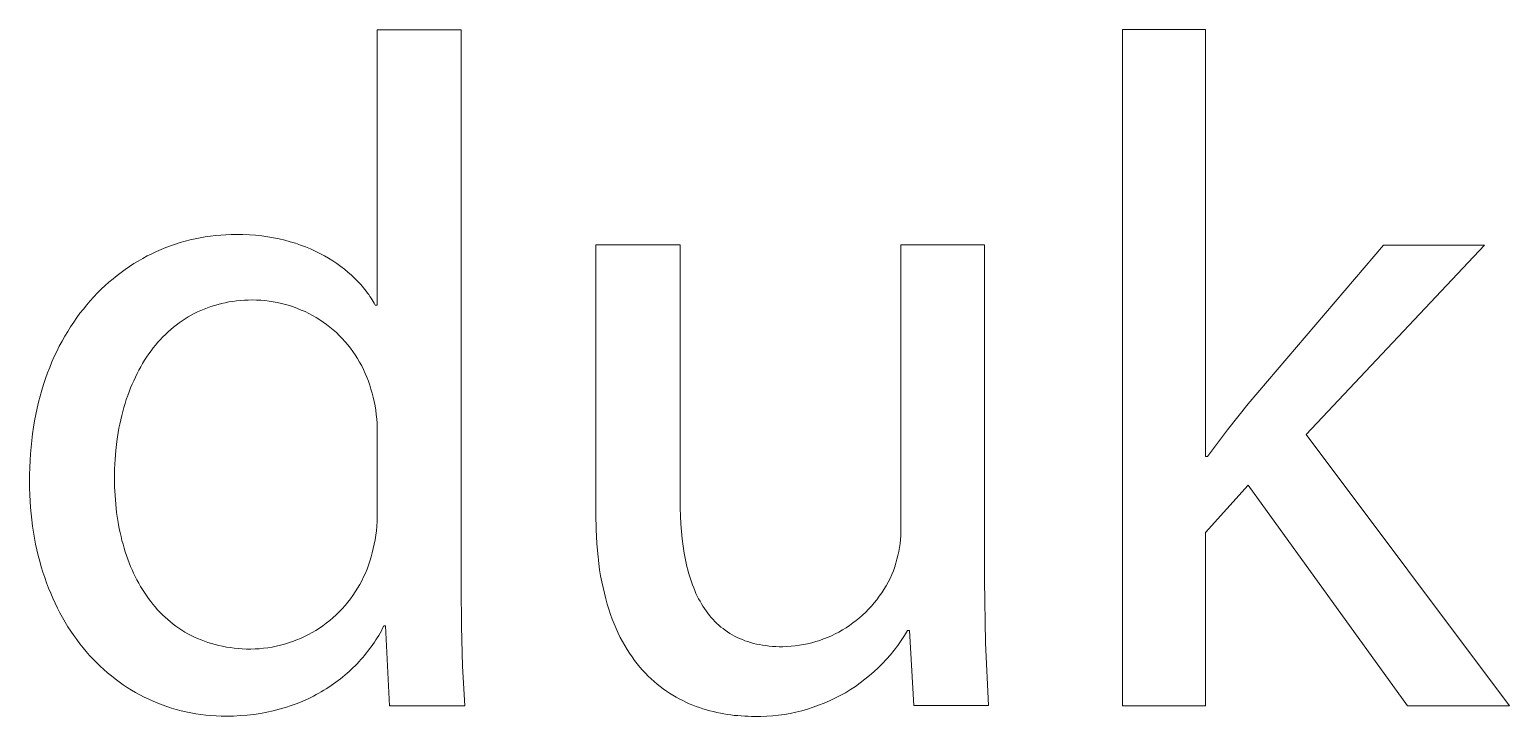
# Model space of a CAD drawing. Header units: millimetres. Extents: x -2542 to 6192, y -257 to 5845.
# Drawn here: x 3093.7 to 3229.6, y 126.9 to 189.9 of the extents above; entities that cross this region are included whole.
import ezdxf

# ---------------------------------------------------------------- set-up
doc = ezdxf.new("R2010")
doc.units = ezdxf.units.MM
doc.header["$MEASUREMENT"] = 0
doc.layers.add('Domyślny', color=7, linetype='Continuous', true_color=0x000000)

msp = doc.modelspace()

# ---------------------------------------------------------------- linework, layer by layer
at = {"layer": 'Domyślny', "color": 18, "lineweight": 15, "true_color": 0x000000}
for p, q in [((3125.64, 164.62), (3125.64, 189.9)), ((3125.64, 189.9), (3133.35, 189.9)), ((3133.35, 189.9), (3133.35, 138.77)), ((3194.05, 127.83), (3194.05, 189.92)), ((3194.05, 189.92), (3201.67, 189.92)), ((3201.67, 189.92), (3201.67, 150.72)), ((3105.8, 169.72), (3106.24, 169.9)), ((3106.24, 169.9), (3106.68, 170.06)), ((3106.68, 170.06), (3107.12, 170.22)), ((3107.12, 170.22), (3107.57, 170.36)), ((3107.57, 170.36), (3108.02, 170.49)), ((3108.02, 170.49), (3108.47, 170.61)), ((3108.47, 170.61), (3108.93, 170.71)), ((3108.93, 170.71), (3109.4, 170.8)), ((3109.4, 170.8), (3109.86, 170.88)), ((3109.86, 170.88), (3110.33, 170.95)), ((3110.33, 170.95), (3110.81, 171.01)), ((3110.81, 171.01), (3111.28, 171.05)), ((3111.28, 171.05), (3111.76, 171.08)), ((3111.76, 171.08), (3112.24, 171.1)), ((3112.24, 171.1), (3112.73, 171.11)), ((3112.73, 171.11), (3113.32, 171.1)), ((3113.32, 171.1), (3113.91, 171.07)), ((3113.91, 171.07), (3114.48, 171.03)), ((3114.48, 171.03), (3115.04, 170.97)), ((3115.04, 170.97), (3115.59, 170.9)), ((3115.59, 170.9), (3116.12, 170.81)), ((3116.12, 170.81), (3116.65, 170.7)), ((3116.65, 170.7), (3117.16, 170.58)), ((3117.16, 170.58), (3117.66, 170.44)), ((3117.66, 170.44), (3118.14, 170.3)), ((3118.14, 170.3), (3118.61, 170.14)), ((3118.61, 170.14), (3119.07, 169.96)), ((3119.07, 169.96), (3119.52, 169.78)), ((3145.71, 145.38), (3145.71, 170.16)), ((3145.71, 170.16), (3153.44, 170.16)), ((3153.44, 170.16), (3153.44, 146.71)), ((3173.71, 144.18), (3173.71, 170.16)), ((3173.71, 170.16), (3181.39, 170.16)), ((3181.39, 170.16), (3181.39, 139.36)), ((3205.6, 155.54), (3218.02, 170.14)), ((3227.29, 170.14), (3210.92, 152.75)), ((3218.02, 170.14), (3227.29, 170.14)), ((3103.31, 168.43), (3103.71, 168.67)), ((3103.71, 168.67), (3104.12, 168.9)), ((3104.12, 168.9), (3104.53, 169.13)), ((3104.53, 169.13), (3104.95, 169.34)), ((3104.95, 169.34), (3105.37, 169.54)), ((3105.37, 169.54), (3105.8, 169.72)), ((3119.52, 169.78), (3119.96, 169.58)), ((3119.96, 169.58), (3120.38, 169.37)), ((3120.38, 169.37), (3120.79, 169.15)), ((3120.79, 169.15), (3121.18, 168.93)), ((3121.18, 168.93), (3121.56, 168.69)), ((3121.56, 168.69), (3121.93, 168.44)), ((3121.93, 168.44), (3122.29, 168.18)), ((3101.39, 167.04), (3101.76, 167.34)), ((3101.76, 167.34), (3102.14, 167.63)), ((3102.14, 167.63), (3102.52, 167.9)), ((3102.52, 167.9), (3102.91, 168.17)), ((3102.91, 168.17), (3103.31, 168.43)), ((3122.29, 168.18), (3122.63, 167.92)), ((3122.63, 167.92), (3122.95, 167.65)), ((3122.95, 167.65), (3123.27, 167.37)), ((3123.27, 167.37), (3123.57, 167.09)), ((3123.57, 167.09), (3123.85, 166.79)), ((3099.63, 165.38), (3099.97, 165.74)), ((3099.97, 165.74), (3100.31, 166.08)), ((3100.31, 166.08), (3100.66, 166.41)), ((3100.66, 166.41), (3101.02, 166.73)), ((3101.02, 166.73), (3101.39, 167.04)), ((3123.85, 166.79), (3124.13, 166.5)), ((3124.13, 166.5), (3124.39, 166.2)), ((3124.39, 166.2), (3124.51, 166.04)), ((3124.51, 166.04), (3124.63, 165.89)), ((3124.63, 165.89), (3124.75, 165.73)), ((3124.75, 165.73), (3124.86, 165.58)), ((3098.67, 164.26), (3098.98, 164.65)), ((3098.98, 164.65), (3099.3, 165.02)), ((3099.3, 165.02), (3099.63, 165.38)), ((3110.06, 164.38), (3109.75, 164.26)), ((3110.38, 164.49), (3110.06, 164.38)), ((3110.7, 164.59), (3110.38, 164.49)), ((3111.03, 164.69), (3110.7, 164.59)), ((3111.36, 164.77), (3111.03, 164.69)), ((3111.69, 164.84), (3111.36, 164.77)), ((3112.03, 164.91), (3111.69, 164.84)), ((3112.38, 164.96), (3112.03, 164.91)), ((3112.73, 165.01), (3112.38, 164.96)), ((3113.08, 165.04), (3112.73, 165.01)), ((3113.45, 165.07), (3113.08, 165.04)), ((3113.81, 165.08), (3113.45, 165.07)), ((3114.18, 165.09), (3113.81, 165.08)), ((3114.56, 165.08), (3114.18, 165.09)), ((3114.95, 165.07), (3114.56, 165.08)), ((3115.33, 165.03), (3114.95, 165.07)), ((3115.72, 164.99), (3115.33, 165.03)), ((3116.1, 164.93), (3115.72, 164.99)), ((3116.47, 164.86), (3116.1, 164.93)), ((3116.85, 164.78), (3116.47, 164.86)), ((3117.22, 164.68), (3116.85, 164.78)), ((3117.59, 164.57), (3117.22, 164.68)), ((3117.96, 164.45), (3117.59, 164.57)), ((3118.32, 164.32), (3117.96, 164.45)), ((3124.86, 165.58), (3124.97, 165.42)), ((3124.97, 165.42), (3125.08, 165.26)), ((3125.08, 165.26), (3125.18, 165.1)), ((3125.18, 165.1), (3125.28, 164.95)), ((3125.28, 164.95), (3125.37, 164.79)), ((3125.37, 164.79), (3125.46, 164.62)), ((3125.46, 164.62), (3125.64, 164.62)), ((3097.5, 162.63), (3097.78, 163.05)), ((3097.78, 163.05), (3098.07, 163.47)), ((3098.07, 163.47), (3098.36, 163.87)), ((3098.36, 163.87), (3098.67, 164.26)), ((3107.73, 163.18), (3107.46, 162.99)), ((3108, 163.36), (3107.73, 163.18)), ((3108.28, 163.53), (3108, 163.36)), ((3108.56, 163.69), (3108.28, 163.53)), ((3108.85, 163.85), (3108.56, 163.69)), ((3109.15, 163.99), (3108.85, 163.85)), ((3109.45, 164.13), (3109.15, 163.99)), ((3109.75, 164.26), (3109.45, 164.13)), ((3118.67, 164.17), (3118.32, 164.32)), ((3119.03, 164.02), (3118.67, 164.17)), ((3119.37, 163.85), (3119.03, 164.02)), ((3119.71, 163.66), (3119.37, 163.85)), ((3120.04, 163.47), (3119.71, 163.66)), ((3120.37, 163.27), (3120.04, 163.47)), ((3120.69, 163.05), (3120.37, 163.27)), ((3121, 162.83), (3120.69, 163.05)), ((3096.71, 161.3), (3096.96, 161.76)), ((3096.96, 161.76), (3097.23, 162.2)), ((3097.23, 162.2), (3097.5, 162.63)), ((3105.97, 161.7), (3105.74, 161.45)), ((3106.2, 161.93), (3105.97, 161.7)), ((3106.44, 162.16), (3106.2, 161.93)), ((3106.69, 162.38), (3106.44, 162.16)), ((3106.94, 162.59), (3106.69, 162.38)), ((3107.2, 162.79), (3106.94, 162.59)), ((3107.46, 162.99), (3107.2, 162.79)), ((3121.3, 162.59), (3121, 162.83)), ((3121.6, 162.34), (3121.3, 162.59)), ((3121.89, 162.09), (3121.6, 162.34)), ((3122.16, 161.82), (3121.89, 162.09)), ((3122.43, 161.55), (3122.16, 161.82)), ((3096, 159.89), (3096.23, 160.37)), ((3096.23, 160.37), (3096.46, 160.84)), ((3096.46, 160.84), (3096.71, 161.3)), ((3104.88, 160.41), (3104.68, 160.14)), ((3105.08, 160.69), (3104.88, 160.41)), ((3105.3, 160.95), (3105.08, 160.69)), ((3105.51, 161.21), (3105.3, 160.95)), ((3105.74, 161.45), (3105.51, 161.21)), ((3122.69, 161.26), (3122.43, 161.55)), ((3122.94, 160.97), (3122.69, 161.26)), ((3123.18, 160.67), (3122.94, 160.97)), ((3123.41, 160.36), (3123.18, 160.67)), ((3123.63, 160.04), (3123.41, 160.36)), ((3095.58, 158.9), (3095.79, 159.4)), ((3095.79, 159.4), (3096, 159.89)), ((3103.93, 158.96), (3103.76, 158.65)), ((3104.11, 159.26), (3103.93, 158.96)), ((3104.29, 159.56), (3104.11, 159.26)), ((3104.48, 159.85), (3104.29, 159.56)), ((3104.68, 160.14), (3104.48, 159.85)), ((3123.84, 159.72), (3123.63, 160.04)), ((3124.03, 159.39), (3123.84, 159.72)), ((3124.22, 159.05), (3124.03, 159.39)), ((3124.39, 158.7), (3124.22, 159.05)), ((3095.02, 157.34), (3095.2, 157.87)), ((3095.2, 157.87), (3095.38, 158.39)), ((3095.38, 158.39), (3095.58, 158.9)), ((3103.29, 157.68), (3103.14, 157.35)), ((3103.44, 158.01), (3103.29, 157.68)), ((3103.6, 158.33), (3103.44, 158.01)), ((3103.76, 158.65), (3103.6, 158.33)), ((3124.55, 158.35), (3124.39, 158.7)), ((3124.7, 158), (3124.55, 158.35)), ((3124.84, 157.64), (3124.7, 158)), ((3124.96, 157.28), (3124.84, 157.64)), ((3094.56, 155.71), (3094.7, 156.26)), ((3094.7, 156.26), (3094.86, 156.81)), ((3094.86, 156.81), (3095.02, 157.34)), ((3102.74, 156.31), (3102.61, 155.95)), ((3102.86, 156.66), (3102.74, 156.31)), ((3103, 157.01), (3102.86, 156.66)), ((3103.14, 157.35), (3103, 157.01)), ((3125.07, 156.91), (3124.96, 157.28)), ((3125.17, 156.54), (3125.07, 156.91)), ((3125.26, 156.16), (3125.17, 156.54)), ((3094.3, 154.57), (3094.42, 155.15)), ((3094.42, 155.15), (3094.56, 155.71)), ((3102.29, 154.85), (3102.19, 154.47)), ((3102.39, 155.23), (3102.29, 154.85)), ((3102.5, 155.59), (3102.39, 155.23)), ((3102.61, 155.95), (3102.5, 155.59)), ((3125.36, 155.76), (3125.26, 156.16)), ((3125.44, 155.37), (3125.36, 155.76)), ((3125.5, 154.96), (3125.44, 155.37)), ((3125.56, 154.56), (3125.5, 154.96)), ((3203.68, 153.16), (3205.6, 155.54)), ((3094.09, 153.4), (3094.19, 153.99)), ((3094.19, 153.99), (3094.3, 154.57)), ((3102.02, 153.7), (3101.94, 153.31)), ((3102.1, 154.09), (3102.02, 153.7)), ((3102.19, 154.47), (3102.1, 154.09)), ((3125.6, 154.15), (3125.56, 154.56)), ((3125.63, 153.75), (3125.6, 154.15)), ((3125.64, 153.34), (3125.63, 153.75)), ((3093.87, 151.59), (3093.93, 152.2)), ((3093.93, 152.2), (3094, 152.81)), ((3094, 152.81), (3094.09, 153.4)), ((3101.8, 152.51), (3101.75, 152.11)), ((3101.87, 152.92), (3101.8, 152.51)), ((3101.94, 153.31), (3101.87, 152.92)), ((3125.64, 152.93), (3125.64, 153.34)), ((3125.64, 145.57), (3125.64, 152.93)), ((3201.85, 150.72), (3203.68, 153.16)), ((3210.92, 152.75), (3229.56, 127.83)), ((3093.78, 150.34), (3093.81, 150.97)), ((3093.81, 150.97), (3093.87, 151.59)), ((3101.65, 151.28), (3101.58, 150.44)), ((3101.75, 152.11), (3101.65, 151.28)), ((3093.74, 149.05), (3093.75, 149.7)), ((3093.75, 149.7), (3093.78, 150.34)), ((3101.54, 149.59), (3101.53, 148.72)), ((3101.58, 150.44), (3101.54, 149.59)), ((3201.67, 150.72), (3201.85, 150.72)), ((3093.73, 148.4), (3093.74, 149.05)), ((3093.74, 147.8), (3093.73, 148.4)), ((3101.53, 148.72), (3101.54, 147.92)), ((3205.6, 148.1), (3201.67, 143.74)), ((3220.2, 127.83), (3205.6, 148.1)), ((3093.76, 147.2), (3093.74, 147.8)), ((3093.79, 146.61), (3093.76, 147.2)), ((3101.54, 147.92), (3101.58, 147.13)), ((3101.58, 147.13), (3101.64, 146.35)), ((3153.44, 146.71), (3153.45, 145.97)), ((3093.83, 146.03), (3093.79, 146.61)), ((3093.88, 145.46), (3093.83, 146.03)), ((3093.94, 144.89), (3093.88, 145.46)), ((3101.64, 146.35), (3101.72, 145.59)), ((3101.72, 145.59), (3101.83, 144.83)), ((3125.64, 145.16), (3125.64, 145.57)), ((3145.73, 144.02), (3145.71, 145.38)), ((3153.45, 145.97), (3153.47, 145.24)), ((3094.01, 144.33), (3093.94, 144.89)), ((3094.09, 143.77), (3094.01, 144.33)), ((3101.83, 144.83), (3101.9, 144.46)), ((3101.9, 144.46), (3101.97, 144.09)), ((3101.97, 144.09), (3102.04, 143.73)), ((3125.57, 143.9), (3125.61, 144.32)), ((3125.61, 144.32), (3125.63, 144.74)), ((3125.63, 144.74), (3125.64, 145.16)), ((3145.76, 143.36), (3145.73, 144.02)), ((3153.47, 145.24), (3153.51, 144.53)), ((3153.51, 144.53), (3153.56, 143.83)), ((3173.71, 143.82), (3173.71, 144.18)), ((3094.18, 143.22), (3094.09, 143.77)), ((3094.29, 142.68), (3094.18, 143.22)), ((3094.4, 142.15), (3094.29, 142.68)), ((3102.04, 143.73), (3102.13, 143.37)), ((3102.13, 143.37), (3102.21, 143.01)), ((3102.21, 143.01), (3102.31, 142.66)), ((3102.31, 142.66), (3102.41, 142.31)), ((3125.26, 142.26), (3125.36, 142.67)), ((3125.36, 142.67), (3125.44, 143.08)), ((3125.44, 143.08), (3125.51, 143.49)), ((3125.51, 143.49), (3125.57, 143.9)), ((3145.8, 142.72), (3145.76, 143.36)), ((3145.85, 142.1), (3145.8, 142.72)), ((3153.56, 143.83), (3153.63, 143.15)), ((3153.63, 143.15), (3153.71, 142.49)), ((3173.57, 142.36), (3173.63, 142.72)), ((3173.63, 142.72), (3173.67, 143.08)), ((3173.67, 143.08), (3173.69, 143.45)), ((3173.69, 143.45), (3173.71, 143.82)), ((3201.67, 143.74), (3201.67, 127.83)), ((3094.53, 141.63), (3094.4, 142.15)), ((3094.66, 141.11), (3094.53, 141.63)), ((3102.41, 142.31), (3102.52, 141.97)), ((3102.52, 141.97), (3102.63, 141.63)), ((3102.63, 141.63), (3102.75, 141.29)), ((3102.75, 141.29), (3102.87, 140.96)), ((3124.97, 141.12), (3125.08, 141.5)), ((3125.08, 141.5), (3125.18, 141.88)), ((3125.18, 141.88), (3125.26, 142.26)), ((3145.91, 141.49), (3145.85, 142.1)), ((3145.98, 140.9), (3145.91, 141.49)), ((3153.71, 142.49), (3153.82, 141.85)), ((3153.82, 141.85), (3153.93, 141.22)), ((3173.25, 140.93), (3173.35, 141.28)), ((3173.35, 141.28), (3173.43, 141.64)), ((3173.43, 141.64), (3173.51, 142)), ((3173.51, 142), (3173.57, 142.36)), ((3094.8, 140.6), (3094.66, 141.11)), ((3094.96, 140.09), (3094.8, 140.6)), ((3095.12, 139.6), (3094.96, 140.09)), ((3102.87, 140.96), (3103, 140.63)), ((3103, 140.63), (3103.14, 140.31)), ((3103.14, 140.31), (3103.28, 140)), ((3103.28, 140), (3103.43, 139.69)), ((3124.39, 139.66), (3124.56, 140.01)), ((3124.56, 140.01), (3124.71, 140.38)), ((3124.71, 140.38), (3124.84, 140.75)), ((3124.84, 140.75), (3124.97, 141.12)), ((3146.06, 140.32), (3145.98, 140.9)), ((3146.15, 139.76), (3146.06, 140.32)), ((3153.93, 141.22), (3154.07, 140.62)), ((3154.07, 140.62), (3154.14, 140.32)), ((3154.14, 140.32), (3154.22, 140.03)), ((3154.22, 140.03), (3154.31, 139.75)), ((3172.87, 139.88), (3173.02, 140.23)), ((3173.02, 140.23), (3173.14, 140.58)), ((3173.14, 140.58), (3173.25, 140.93)), ((3095.29, 139.11), (3095.12, 139.6)), ((3095.48, 138.63), (3095.29, 139.11)), ((3095.67, 138.16), (3095.48, 138.63)), ((3103.43, 139.69), (3103.59, 139.38)), ((3103.59, 139.38), (3103.75, 139.08)), ((3103.75, 139.08), (3103.92, 138.79)), ((3103.92, 138.79), (3104.09, 138.5)), ((3123.63, 138.28), (3123.84, 138.62)), ((3123.84, 138.62), (3124.04, 138.96)), ((3124.04, 138.96), (3124.22, 139.3)), ((3124.22, 139.3), (3124.39, 139.66)), ((3133.35, 138.77), (3133.37, 135.12)), ((3146.25, 139.21), (3146.15, 139.76)), ((3146.37, 138.68), (3146.25, 139.21)), ((3146.49, 138.16), (3146.37, 138.68)), ((3154.31, 139.75), (3154.39, 139.47)), ((3154.39, 139.47), (3154.49, 139.2)), ((3154.49, 139.2), (3154.58, 138.93)), ((3154.58, 138.93), (3154.69, 138.66)), ((3154.69, 138.66), (3154.79, 138.4)), ((3172.15, 138.52), (3172.35, 138.85)), ((3172.35, 138.85), (3172.53, 139.18)), ((3172.53, 139.18), (3172.71, 139.53)), ((3172.71, 139.53), (3172.87, 139.88)), ((3181.39, 139.36), (3181.47, 133.6)), ((3095.87, 137.7), (3095.67, 138.16)), ((3096.08, 137.24), (3095.87, 137.7)), ((3096.29, 136.79), (3096.08, 137.24)), ((3104.09, 138.5), (3104.27, 138.22)), ((3104.27, 138.22), (3104.46, 137.94)), ((3104.46, 137.94), (3104.65, 137.67)), ((3104.65, 137.67), (3104.85, 137.41)), ((3104.85, 137.41), (3105.05, 137.15)), ((3122.69, 137.03), (3122.94, 137.33)), ((3122.94, 137.33), (3123.18, 137.64)), ((3123.18, 137.64), (3123.41, 137.96)), ((3123.41, 137.96), (3123.63, 138.28)), ((3146.62, 137.65), (3146.49, 138.16)), ((3146.75, 137.16), (3146.62, 137.65)), ((3154.79, 138.4), (3154.9, 138.15)), ((3154.9, 138.15), (3155.02, 137.9)), ((3155.02, 137.9), (3155.14, 137.66)), ((3155.14, 137.66), (3155.27, 137.43)), ((3155.27, 137.43), (3155.4, 137.2)), ((3155.4, 137.2), (3155.54, 136.97)), ((3171.01, 136.98), (3171.26, 137.27)), ((3171.26, 137.27), (3171.5, 137.57)), ((3171.5, 137.57), (3171.73, 137.88)), ((3171.73, 137.88), (3171.95, 138.19)), ((3171.95, 138.19), (3172.15, 138.52)), ((3096.52, 136.35), (3096.29, 136.79)), ((3096.76, 135.92), (3096.52, 136.35)), ((3097, 135.5), (3096.76, 135.92)), ((3105.05, 137.15), (3105.26, 136.9)), ((3105.26, 136.9), (3105.48, 136.65)), ((3105.48, 136.65), (3105.7, 136.42)), ((3105.7, 136.42), (3105.93, 136.19)), ((3105.93, 136.19), (3106.17, 135.96)), ((3106.17, 135.96), (3106.41, 135.75)), ((3121.28, 135.66), (3121.58, 135.91)), ((3121.58, 135.91), (3121.87, 136.18)), ((3121.87, 136.18), (3122.15, 136.45)), ((3122.15, 136.45), (3122.42, 136.74)), ((3122.42, 136.74), (3122.69, 137.03)), ((3146.9, 136.69), (3146.75, 137.16)), ((3147.06, 136.22), (3146.9, 136.69)), ((3147.22, 135.78), (3147.06, 136.22)), ((3155.54, 136.97), (3155.68, 136.75)), ((3155.68, 136.75), (3155.83, 136.54)), ((3155.83, 136.54), (3155.98, 136.33)), ((3155.98, 136.33), (3156.13, 136.13)), ((3156.13, 136.13), (3156.3, 135.94)), ((3156.3, 135.94), (3156.47, 135.75)), ((3169.61, 135.66), (3169.91, 135.9)), ((3169.91, 135.9), (3170.2, 136.16)), ((3170.2, 136.16), (3170.48, 136.42)), ((3170.48, 136.42), (3170.75, 136.7)), ((3170.75, 136.7), (3171.01, 136.98)), ((3097.25, 135.09), (3097, 135.5)), ((3097.51, 134.69), (3097.25, 135.09)), ((3097.78, 134.29), (3097.51, 134.69)), ((3106.41, 135.75), (3106.66, 135.54)), ((3106.66, 135.54), (3106.91, 135.33)), ((3106.91, 135.33), (3107.17, 135.14)), ((3107.17, 135.14), (3107.44, 134.95)), ((3107.44, 134.95), (3107.71, 134.77)), ((3107.71, 134.77), (3107.99, 134.6)), ((3107.99, 134.6), (3108.27, 134.44)), ((3119.32, 134.36), (3119.66, 134.55)), ((3119.66, 134.55), (3120, 134.75)), ((3120, 134.75), (3120.33, 134.96)), ((3120.33, 134.96), (3120.66, 135.18)), ((3120.66, 135.18), (3120.97, 135.42)), ((3120.97, 135.42), (3121.28, 135.66)), ((3125.9, 134.51), (3125.78, 134.29)), ((3126.02, 134.72), (3125.9, 134.51)), ((3126.14, 134.94), (3126.02, 134.72)), ((3126.25, 135.16), (3126.14, 134.94)), ((3126.4, 135.16), (3126.25, 135.16)), ((3126.77, 127.83), (3126.4, 135.16)), ((3133.37, 135.12), (3133.47, 131.48)), ((3147.39, 135.34), (3147.22, 135.78)), ((3147.57, 134.92), (3147.39, 135.34)), ((3147.76, 134.51), (3147.57, 134.92)), ((3147.95, 134.11), (3147.76, 134.51)), ((3156.47, 135.75), (3156.64, 135.57)), ((3156.64, 135.57), (3156.82, 135.39)), ((3156.82, 135.39), (3157, 135.22)), ((3157, 135.22), (3157.19, 135.06)), ((3157.19, 135.06), (3157.39, 134.91)), ((3157.39, 134.91), (3157.59, 134.76)), ((3157.59, 134.76), (3157.79, 134.61)), ((3157.79, 134.61), (3158.01, 134.48)), ((3158.01, 134.48), (3158.22, 134.35)), ((3167.68, 134.42), (3168.02, 134.6)), ((3168.02, 134.6), (3168.35, 134.79)), ((3168.35, 134.79), (3168.68, 134.99)), ((3168.68, 134.99), (3169, 135.2)), ((3169, 135.2), (3169.31, 135.43)), ((3169.31, 135.43), (3169.61, 135.66)), ((3174.32, 134.73), (3174.04, 134.27)), ((3174.5, 134.73), (3174.32, 134.73)), ((3174.91, 127.84), (3174.5, 134.73)), ((3098.06, 133.91), (3097.78, 134.29)), ((3098.34, 133.53), (3098.06, 133.91)), ((3098.64, 133.16), (3098.34, 133.53)), ((3098.94, 132.8), (3098.64, 133.16)), ((3108.27, 134.44), (3108.56, 134.29)), ((3108.56, 134.29), (3108.86, 134.14)), ((3108.86, 134.14), (3109.16, 134)), ((3109.16, 134), (3109.47, 133.87)), ((3109.47, 133.87), (3109.78, 133.75)), ((3109.78, 133.75), (3110.1, 133.64)), ((3110.1, 133.64), (3110.43, 133.54)), ((3110.43, 133.54), (3110.76, 133.45)), ((3110.76, 133.45), (3111.1, 133.36)), ((3111.1, 133.36), (3111.45, 133.29)), ((3111.45, 133.29), (3111.8, 133.22)), ((3111.8, 133.22), (3112.16, 133.17)), ((3112.16, 133.17), (3112.52, 133.12)), ((3112.52, 133.12), (3112.89, 133.09)), ((3115.21, 133.11), (3115.6, 133.16)), ((3115.6, 133.16), (3115.99, 133.22)), ((3115.99, 133.22), (3116.37, 133.29)), ((3116.37, 133.29), (3116.76, 133.38)), ((3116.76, 133.38), (3117.14, 133.49)), ((3117.14, 133.49), (3117.51, 133.6)), ((3117.51, 133.6), (3117.88, 133.73)), ((3117.88, 133.73), (3118.25, 133.87)), ((3118.25, 133.87), (3118.61, 134.02)), ((3118.61, 134.02), (3118.97, 134.18)), ((3118.97, 134.18), (3119.32, 134.36)), ((3125.09, 133.25), (3124.94, 133.05)), ((3125.24, 133.45), (3125.09, 133.25)), ((3125.38, 133.66), (3125.24, 133.45)), ((3125.51, 133.87), (3125.38, 133.66)), ((3125.65, 134.08), (3125.51, 133.87)), ((3125.78, 134.29), (3125.65, 134.08)), ((3148.15, 133.73), (3147.95, 134.11)), ((3148.36, 133.36), (3148.15, 133.73)), ((3148.58, 133), (3148.36, 133.36)), ((3158.22, 134.35), (3158.45, 134.22)), ((3158.45, 134.22), (3158.68, 134.11)), ((3158.68, 134.11), (3158.91, 134)), ((3158.91, 134), (3159.16, 133.9)), ((3159.16, 133.9), (3159.4, 133.8)), ((3159.4, 133.8), (3159.66, 133.72)), ((3159.66, 133.72), (3159.92, 133.64)), ((3159.92, 133.64), (3160.18, 133.56)), ((3160.18, 133.56), (3160.46, 133.5)), ((3160.46, 133.5), (3160.74, 133.44)), ((3160.74, 133.44), (3161.02, 133.39)), ((3161.02, 133.39), (3161.31, 133.35)), ((3161.31, 133.35), (3161.61, 133.31)), ((3161.61, 133.31), (3161.91, 133.28)), ((3161.91, 133.28), (3162.22, 133.26)), ((3162.22, 133.26), (3162.54, 133.25)), ((3162.54, 133.25), (3162.87, 133.25)), ((3162.87, 133.25), (3163.25, 133.26)), ((3163.25, 133.26), (3163.63, 133.29)), ((3163.63, 133.29), (3164.02, 133.33)), ((3164.02, 133.33), (3164.4, 133.38)), ((3164.4, 133.38), (3164.77, 133.44)), ((3164.77, 133.44), (3165.15, 133.52)), ((3165.15, 133.52), (3165.52, 133.61)), ((3165.52, 133.61), (3165.89, 133.72)), ((3165.89, 133.72), (3166.26, 133.83)), ((3166.26, 133.83), (3166.62, 133.96)), ((3166.62, 133.96), (3166.98, 134.1)), ((3166.98, 134.1), (3167.33, 134.26)), ((3167.33, 134.26), (3167.68, 134.42)), ((3173.43, 133.37), (3173.1, 132.94)), ((3173.74, 133.81), (3173.43, 133.37)), ((3174.04, 134.27), (3173.74, 133.81)), ((3181.47, 133.6), (3181.74, 127.84)), ((3099.24, 132.45), (3098.94, 132.8)), ((3099.56, 132.12), (3099.24, 132.45)), ((3099.88, 131.79), (3099.56, 132.12)), ((3100.21, 131.47), (3099.88, 131.79)), ((3112.89, 133.09), (3113.26, 133.06)), ((3113.26, 133.06), (3113.65, 133.04)), ((3113.65, 133.04), (3114.03, 133.04)), ((3114.03, 133.04), (3114.43, 133.05)), ((3114.43, 133.05), (3114.82, 133.07)), ((3114.82, 133.07), (3115.21, 133.11)), ((3123.97, 131.88), (3123.8, 131.69)), ((3124.15, 132.07), (3123.97, 131.88)), ((3124.31, 132.26), (3124.15, 132.07)), ((3124.48, 132.45), (3124.31, 132.26)), ((3124.64, 132.65), (3124.48, 132.45)), ((3124.79, 132.85), (3124.64, 132.65)), ((3124.94, 133.05), (3124.79, 132.85)), ((3148.8, 132.65), (3148.58, 133)), ((3149.03, 132.32), (3148.8, 132.65)), ((3149.26, 131.99), (3149.03, 132.32)), ((3149.5, 131.68), (3149.26, 131.99)), ((3172.4, 132.11), (3172.03, 131.71)), ((3172.76, 132.52), (3172.4, 132.11)), ((3173.1, 132.94), (3172.76, 132.52)), ((3100.55, 131.16), (3100.21, 131.47)), ((3100.89, 130.86), (3100.55, 131.16)), ((3101.24, 130.57), (3100.89, 130.86)), ((3101.59, 130.29), (3101.24, 130.57)), ((3122.47, 130.47), (3122.27, 130.31)), ((3122.67, 130.64), (3122.47, 130.47)), ((3122.87, 130.81), (3122.67, 130.64)), ((3123.06, 130.98), (3122.87, 130.81)), ((3123.25, 131.15), (3123.06, 130.98)), ((3123.44, 131.33), (3123.25, 131.15)), ((3123.62, 131.51), (3123.44, 131.33)), ((3123.8, 131.69), (3123.62, 131.51)), ((3133.47, 131.48), (3133.67, 127.83)), ((3149.75, 131.38), (3149.5, 131.68)), ((3150, 131.09), (3149.75, 131.38)), ((3150.26, 130.82), (3150, 131.09)), ((3150.52, 130.55), (3150.26, 130.82)), ((3150.79, 130.3), (3150.52, 130.55)), ((3170.83, 130.6), (3170.41, 130.26)), ((3171.24, 130.96), (3170.83, 130.6)), ((3171.64, 131.33), (3171.24, 130.96)), ((3172.03, 131.71), (3171.64, 131.33)), ((3101.96, 130.02), (3101.59, 130.29)), ((3102.33, 129.76), (3101.96, 130.02)), ((3102.7, 129.51), (3102.33, 129.76)), ((3103.08, 129.27), (3102.7, 129.51)), ((3103.47, 129.04), (3103.08, 129.27)), ((3103.86, 128.83), (3103.47, 129.04)), ((3120.51, 129.11), (3120.28, 128.98)), ((3120.75, 129.25), (3120.51, 129.11)), ((3120.97, 129.39), (3120.75, 129.25)), ((3121.2, 129.54), (3120.97, 129.39)), ((3121.42, 129.68), (3121.2, 129.54)), ((3121.64, 129.83), (3121.42, 129.68)), ((3121.85, 129.99), (3121.64, 129.83)), ((3122.06, 130.15), (3121.85, 129.99)), ((3122.27, 130.31), (3122.06, 130.15)), ((3151.06, 130.05), (3150.79, 130.3)), ((3151.33, 129.82), (3151.06, 130.05)), ((3151.61, 129.6), (3151.33, 129.82)), ((3151.9, 129.38), (3151.61, 129.6)), ((3152.19, 129.18), (3151.9, 129.38)), ((3152.48, 128.99), (3152.19, 129.18)), ((3169.08, 129.32), (3168.62, 129.03)), ((3169.54, 129.61), (3169.08, 129.32)), ((3169.98, 129.93), (3169.54, 129.61)), ((3170.41, 130.26), (3169.98, 129.93)), ((3104.26, 128.62), (3103.86, 128.83)), ((3104.67, 128.42), (3104.26, 128.62)), ((3105.08, 128.24), (3104.67, 128.42)), ((3105.49, 128.07), (3105.08, 128.24)), ((3105.91, 127.91), (3105.49, 128.07)), ((3106.34, 127.76), (3105.91, 127.91)), ((3106.77, 127.62), (3106.34, 127.76)), ((3117.75, 127.85), (3117.21, 127.67)), ((3118.28, 128.04), (3117.75, 127.85)), ((3118.8, 128.25), (3118.28, 128.04)), ((3119.31, 128.48), (3118.8, 128.25)), ((3119.8, 128.72), (3119.31, 128.48)), ((3120.04, 128.85), (3119.8, 128.72)), ((3120.28, 128.98), (3120.04, 128.85)), ((3133.67, 127.83), (3126.77, 127.83)), ((3152.77, 128.8), (3152.48, 128.99)), ((3153.07, 128.63), (3152.77, 128.8)), ((3153.37, 128.46), (3153.07, 128.63)), ((3153.68, 128.31), (3153.37, 128.46)), ((3153.98, 128.16), (3153.68, 128.31)), ((3154.29, 128.02), (3153.98, 128.16)), ((3154.6, 127.89), (3154.29, 128.02)), ((3154.91, 127.77), (3154.6, 127.89)), ((3155.23, 127.66), (3154.91, 127.77)), ((3165.65, 127.69), (3165.13, 127.52)), ((3166.16, 127.87), (3165.65, 127.69)), ((3166.67, 128.07), (3166.16, 127.87)), ((3167.17, 128.28), (3166.67, 128.07)), ((3167.66, 128.52), (3167.17, 128.28)), ((3168.14, 128.77), (3167.66, 128.52)), ((3168.62, 129.03), (3168.14, 128.77)), ((3181.74, 127.84), (3174.91, 127.84)), ((3201.67, 127.83), (3194.05, 127.83)), ((3229.56, 127.83), (3220.2, 127.83)), ((3107.2, 127.49), (3106.77, 127.62)), ((3107.64, 127.37), (3107.2, 127.49)), ((3108.09, 127.27), (3107.64, 127.37)), ((3108.54, 127.18), (3108.09, 127.27)), ((3108.99, 127.1), (3108.54, 127.18)), ((3109.45, 127.03), (3108.99, 127.1)), ((3109.91, 126.97), (3109.45, 127.03)), ((3110.38, 126.93), (3109.91, 126.97)), ((3110.85, 126.9), (3110.38, 126.93)), ((3111.32, 126.88), (3110.85, 126.9)), ((3111.8, 126.87), (3111.32, 126.88)), ((3112.44, 126.88), (3111.8, 126.87)), ((3113.08, 126.92), (3112.44, 126.88)), ((3113.7, 126.97), (3113.08, 126.92)), ((3114.32, 127.04), (3113.7, 126.97)), ((3114.92, 127.13), (3114.32, 127.04)), ((3115.51, 127.24), (3114.92, 127.13)), ((3116.09, 127.36), (3115.51, 127.24)), ((3116.65, 127.51), (3116.09, 127.36)), ((3117.21, 127.67), (3116.65, 127.51)), ((3155.54, 127.56), (3155.23, 127.66)), ((3155.86, 127.46), (3155.54, 127.56)), ((3156.18, 127.37), (3155.86, 127.46)), ((3156.5, 127.29), (3156.18, 127.37)), ((3156.82, 127.22), (3156.5, 127.29)), ((3157.14, 127.15), (3156.82, 127.22)), ((3157.46, 127.09), (3157.14, 127.15)), ((3157.78, 127.04), (3157.46, 127.09)), ((3158.1, 126.99), (3157.78, 127.04)), ((3158.41, 126.95), (3158.1, 126.99)), ((3158.73, 126.92), (3158.41, 126.95)), ((3159.05, 126.9), (3158.73, 126.92)), ((3159.37, 126.88), (3159.05, 126.9)), ((3159.68, 126.86), (3159.37, 126.88)), ((3159.99, 126.85), (3159.68, 126.86)), ((3160.31, 126.85), (3159.99, 126.85)), ((3160.85, 126.85), (3160.31, 126.85)), ((3161.39, 126.87), (3160.85, 126.85)), ((3161.94, 126.91), (3161.39, 126.87)), ((3162.48, 126.97), (3161.94, 126.91)), ((3163.02, 127.04), (3162.48, 126.97)), ((3163.55, 127.13), (3163.02, 127.04)), ((3164.08, 127.24), (3163.55, 127.13)), ((3164.61, 127.37), (3164.08, 127.24)), ((3165.13, 127.52), (3164.61, 127.37))]:
    msp.add_line(p, q, dxfattribs=at)

doc.saveas('drawing.dxf')
